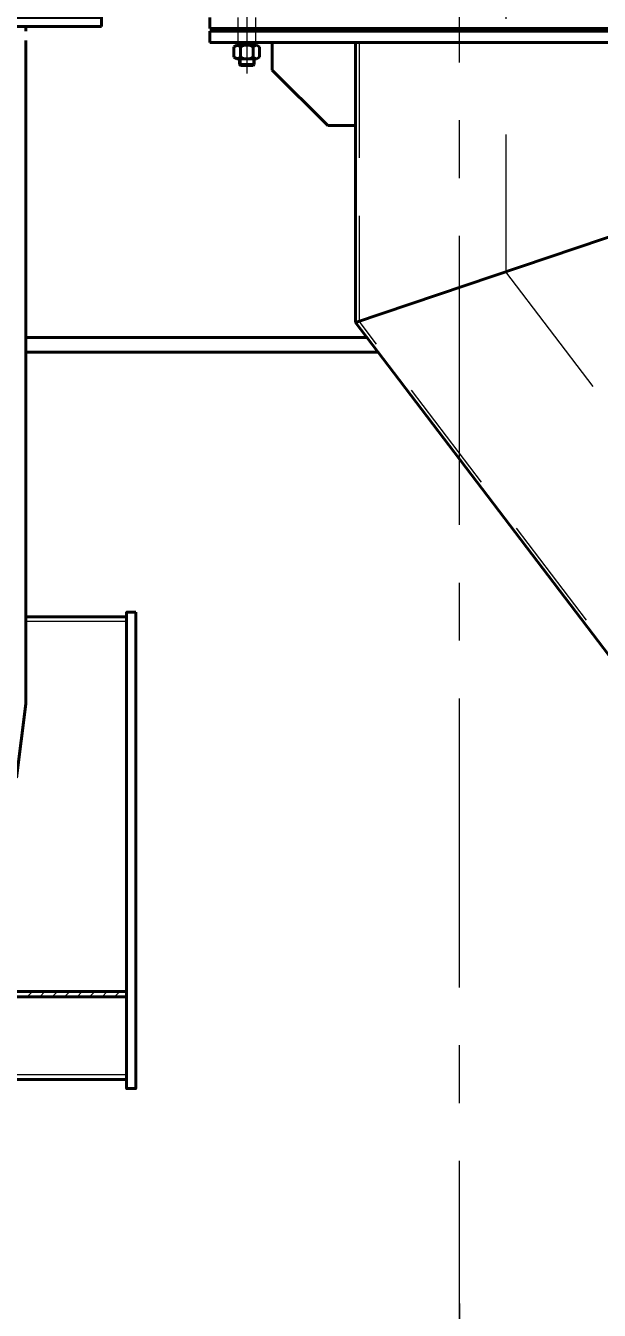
# Model space of a CAD drawing. Header units: millimetres. Extents: x 52110 to 400893, y -153728 to 31997.
# Drawn here: x 185458 to 186078, y -22532 to -21143 of the extents above; entities that cross this region are included whole.
import ezdxf

# ---------------------------------------------------------------- set-up
doc = ezdxf.new("R2010")
doc.units = ezdxf.units.MM
doc.header["$LTSCALE"] = 500
doc.linetypes.add('CENTER', pattern=[2, 1.25, -0.25, 0.25, -0.25])
doc.linetypes.add('DASHED2', pattern=[0.375, 0.25, -0.125])
for name, color, linetype, lineweight in [('BIAOZHU', 3, 'Continuous', 25), ('POU', 4, 'Continuous', 20), ('SHI', 7, 'Continuous', 40), ('XI', 2, 'Continuous', 20), ('XU', 6, 'DASHED2', 20), ('ZHONG', 1, 'CENTER', 20)]:
    doc.layers.add(name, color=color, linetype=linetype, lineweight=lineweight)
doc.layers.add('HAN', color=9, linetype='Continuous')
doc.styles.add('GB', font='gbenor.shx', dxfattribs={"bigfont": 'gbcbig.shx'})
doc.dimstyles.new('ISO-25$0', dxfattribs={"dimscale": 40, "dimtxt": 3.5, "dimasz": 3.5, "dimexe": 1, "dimexo": 0.2, "dimgap": 1.2, "dimtad": 1, "dimtoh": 1, "dimdec": 1, "dimzin": 9, "dimdsep": 46, "dimtxsty": 'GB', "dimcen": 0, "dimclrd": 3, "dimclre": 3, "dimclrt": 256, "dimadec": 0, "dimazin": 2, "dimtfac": 1, "dimtdec": 1, "dimtix": 1, "dimtmove": 0, "dimatfit": 3, "dimldrblk": 'DOTSMALL', "dimfxl": 0, "dimlwd": -1, "dimlwe": 20, "dimarcsym": 0})

# ---------------------------------------------------------------- blocks, each defined once
blk = doc.blocks.new('SFC43')
at = {"layer": 'SHI'}
for p, q in [((178291.2091827061, 91591.32525918068), (178892.2091967158, 91591.32525918068)), ((178892.2091967158, 91591.32525918068), (178892.2091967157, 91586.32525918068)), ((178892.2091967158, 90859.32525918068), (178892.2091967157, 91576.32525918068)), ((179001.209196714, 90953.32525918068), (178892.2091967158, 90953.32525918068)), ((179001.209196714, 90953.32525918068), (178892.2091967158, 90953.32525918068)), ((178892.2091967158, 90859.32525918068), (178882.2091967157, 90779.32525918068)), ((179001.209196714, 90542.73508923693), (178411.3013283076, 90542.73508923693)), ((179001.209196714, 90542.73508923693), (178411.3013283076, 90542.73508923693)), ((179001.209196714, 90548.32525918068), (178416.2091967142, 90548.32525918068)), ((179001.209196714, 90548.32525918068), (178416.2091967142, 90548.32525918068)), ((179001.209196714, 90453.32525918068), (178291.209182706, 90453.32525918068)), ((179001.209196714, 90453.32525918068), (178291.209182706, 90453.32525918068))]:
    blk.add_line(p, q, dxfattribs=at)
blk.add_lwpolyline([(179011.209196714, 90958.32525918068), (179011.209196714, 90443.32525918068), (179001.209196714, 90443.32525918068), (179001.209196714, 90958.32525918068)], close=True, dxfattribs=at)
at = {"layer": 'XI'}
for p, q in [((178893.9202984635, 90542.73508923693), (178899.5104684077, 90548.32525918109)), ((178907.3906826451, 90542.73508923693), (178912.9808525892, 90548.32525918103)), ((178920.8610668267, 90542.73508923693), (178926.4512367708, 90548.32525918097)), ((178934.3314510083, 90542.73508923696), (178939.9216209523, 90548.32525918094)), ((178947.8018351899, 90542.73508923693), (178953.3920051339, 90548.32525918086)), ((178961.2722193715, 90542.73508923693), (178966.8623893154, 90548.32525918083)), ((178974.7426035531, 90542.73508923693), (178980.3327734969, 90548.32525918077)), ((178988.2129877347, 90542.73508923693), (178993.8031576785, 90548.32525918071))]:
    blk.add_line(p, q, dxfattribs=at)
at = {"layer": 'XU'}
for p, q in [((179001.209196714, 90948.32525918068), (178892.2091967158, 90948.32525918068)), ((179001.209196714, 90948.32525918068), (178892.2091967158, 90948.32525918068)), ((179001.209196714, 90458.32525918068), (178291.209182706, 90458.32525918068)), ((179001.209196714, 90458.32525918068), (178291.209182706, 90458.32525918068))]:
    blk.add_line(p, q, dxfattribs=at)
blk = doc.blocks.new('ZC')
at = {"layer": 'HAN'}
for p, q in [((193541.5205856627, 70412.55971780943), (193541.5205856627, 70405.4597178094)), ((193555.3205856627, 70412.55971780943), (193555.3205856627, 70405.4597178094))]:
    blk.add_line(p, q, dxfattribs=at)
at = {"layer": 'SHI'}
for p, q in [((193508.4205856626, 70457.4597178094), (193508.4205856627, 70445.45971780934)), ((193508.4205856626, 70445.45971780934), (194148.4205856627, 70445.4597178094)), ((193508.4205856626, 70442.45971780934), (194148.4205856627, 70442.4597178094)), ((193508.4205856627, 70442.45971780934), (193508.4205856626, 70430.4597178094)), ((193508.4205856626, 70430.4597178094), (194148.4205856627, 70430.4597178094)), ((193538.0282808173, 70427.4597178094), (193534.5641792022, 70425.4597178094)), ((193534.5641792022, 70425.4597178094), (193534.5641792022, 70414.55971780943)), ((193558.8128905081, 70427.4597178094), (193538.0282808173, 70427.4597178094)), ((193541.4923824325, 70425.4597178094), (193541.4923824325, 70414.55971780943)), ((193555.348788893, 70425.4597178094), (193555.348788893, 70414.55971780943)), ((193558.8128905081, 70427.4597178094), (193562.2769921232, 70425.4597178094)), ((193562.2769921232, 70425.4597178094), (193562.2769921232, 70414.55971780943)), ((193575.9205856628, 70430.4597178094), (193575.9205856628, 70400.45971780934)), ((193665.9205856627, 70430.4597178094), (193665.9205856626, 70127.66757750072)), ((193538.0282808173, 70412.55971780943), (193534.5641792022, 70414.55971780943)), ((193558.8128905081, 70412.55971780943), (193538.0282808173, 70412.55971780943)), ((193540.4205856627, 70412.55971780943), (193540.4205856627, 70406.55971780937)), ((193540.4205856627, 70406.55971780937), (193541.5205856627, 70405.4597178094)), ((193556.4205856627, 70406.55971780937), (193540.4205856627, 70406.55971780937)), ((193555.3205856627, 70405.4597178094), (193541.5205856627, 70405.4597178094)), ((193555.3205856627, 70405.4597178094), (193556.4205856627, 70406.55971780937)), ((193556.4205856627, 70412.55971780943), (193556.4205856627, 70406.55971780937)), ((193558.8128905081, 70412.55971780943), (193562.2769921232, 70414.55971780943)), ((193575.9205856628, 70400.45971780934), (193635.9205856628, 70340.45971780934)), ((193665.9205856628, 70340.45971780934), (193635.9205856628, 70340.45971780934)), ((193990.9205856628, 70237.2518581177), (193665.9205856626, 70127.66757750072)), ((194365.9205856628, 69207.66757750016), (193665.9205856626, 70127.66757750072))]:
    blk.add_line(p, q, dxfattribs=at)
for centre, radius, start, end in [((193536.6783169432, 70421.12151179119), 6.480374834121336, 42.02366668959129, 77.97633331150072), ((193548.4205856627, 70414.4597178094), 13.00000000000541, 57.79577249308802, 122.204227506912), ((193560.1628543822, 70421.12151179119), 6.480374834121923, 102.0236666884993, 137.9763333104087), ((193536.6783169432, 70418.89792382764), 6.480374834121923, 282.0236666884992, 317.9763333104087), ((193548.4205856627, 70425.55971780943), 13.00000000000541, 237.795772493088, 302.204227506912), ((193560.1628543822, 70418.89792382764), 6.480374834121336, 222.0236666895913, 257.9763333115008)]:
    blk.add_arc(centre, radius, start, end, dxfattribs=at)
at = {"layer": 'XU'}
for p, q in [((193538.9205856627, 70457.45971780934), (193538.9205856627, 70430.4597178094)), ((193557.9205856627, 70457.45971780934), (193557.9205856627, 70430.4597178094)), ((193669.9205856627, 70430.4597178094), (193669.9205856627, 70129.01630710822)), ((194369.9205856633, 69209.01630710709), (193669.9205856626, 70129.01630710831))]:
    blk.add_line(p, q, dxfattribs=at)
at = {"layer": 'ZHONG'}
for p, q in [((193828.4205856627, 71330.9940820155), (193828.4205856627, 70182.4597178092)), ((193548.4205856627, 70473.4597178094), (193548.4205856627, 70396.62309138622)), ((194528.4205856627, 69262.45971780899), (193828.4205856626, 70182.4597178094))]:
    blk.add_line(p, q, dxfattribs=at)
blk = doc.blocks.new('*D1188')
at = {"layer": 'BIAOZHU', "color": 3, "linetype": 'ByBlock', "lineweight": 20}
for p, q in [((186677.4086293514, -22505.0515656273), (186677.4086293514, -22654.78063447744)), ((185927.4086293512, -22524.67307710231), (185927.4086293512, -22654.78063447744))]:
    blk.add_line(p, q, dxfattribs=at)
at = {"layer": 'BIAOZHU', "color": 3}
blk.add_line((186537.4086293514, -22614.78063447744), (186067.4086293512, -22614.78063447744), dxfattribs=at)
for points in [[(186067.4086293512, -22591.44730114411), (186067.4086293512, -22638.11396781077), (185927.4086293512, -22614.78063447744)], [(186537.4086293514, -22591.44730114411), (186537.4086293514, -22638.11396781077), (186677.4086293514, -22614.78063447744)]]:
    blk.add_solid(points, dxfattribs=at)
at = {"layer": 'Defpoints', "color": 0}
for p in [(186677.4086293514, -22497.0515656273), (185927.4086293512, -22516.67307710231), (185927.4086293512, -22614.78063447744)]:
    blk.add_point(p, dxfattribs=at)
at = {"layer": 'BIAOZHU', "insert": (186302.4086293513, -22496.78063447744), "char_height": 140, "attachment_point": 5, "style": 'GB'}
blk.add_mtext('750', dxfattribs=at)
blk = doc.blocks.new('_DotSmall')
at = {"color": 0, "linetype": 'ByBlock', "const_width": 0.5}
blk.add_lwpolyline([(-0.0625, 0, 1), (0.0625, 0, 1)], format="xyb", close=True, dxfattribs=at)
blk = doc.blocks.new('zl')
at = {"layer": 'SHI'}
blk.add_lwpolyline([(165192.4527637831, 60829.4636644101), (165267.4527637831, 60829.4636644101), (165267.4527637831, 60843.4636644101), (165216.9527637831, 60843.4636644101, -0.4142135623730958), (165196.9527637831, 60863.4636644101), (165196.9527637831, 61245.4636644101, -0.4142135623730958), (165216.9527637831, 61265.4636644101), (165267.4527637831, 61265.4636644101), (165267.4527637831, 61279.4636644101), (165192.4527637831, 61279.4636644101), (165117.4527637831, 61279.4636644101), (165117.4527637831, 61265.4636644101), (165167.9527637831, 61265.4636644101, -0.4142135623730952), (165187.9527637831, 61245.4636644101), (165187.9527637831, 60863.4636644101, -0.4142135623730958), (165167.9527637831, 60843.4636644101), (165117.4527637831, 60843.4636644101), (165117.4527637831, 60829.4636644101)], format="xyb", close=True, dxfattribs=at)
at = {"layer": 'ZHONG'}
blk.add_line((165192.4527637831, 61311.44794256568), (165192.4527637831, 60797.03291673838), dxfattribs=at)
blk = doc.blocks.new('o1')
at = {"layer": 'POU'}
h = blk.add_hatch(dxfattribs=at)
h.set_pattern_fill('CROSS', color=256, scale=6, style=0)
h.set_pattern_definition([(0, (0, -78), (38.09999999999999, 38.09999999999999), [19.05, -57.15000000000001]), (90, (9.524999999999999, -87.525), (-38.09999999999999, 38.09999999999999), [19.05, -57.15000000000001])])
h.paths.add_polyline_path([(174082.5020149304, 69136.95760646253), (174242.5020149304, 69136.95760646253), (174242.5020149304, 69586.95760646215), (174042.5020149304, 69586.95760646215), (174042.5020149304, 69436.95760646215), (174082.5020149304, 69436.95760646215)])
h.paths.add_polyline_path([(175146.5020149304, 69136.95760646253), (175306.5020149304, 69136.95760646253), (175306.5020149304, 69436.95760646215), (175346.5020149304, 69436.95760646215), (175346.5020149304, 69586.95760646215), (175146.5020149304, 69586.95760646215)])
h = blk.add_hatch(dxfattribs=at)
h.set_pattern_fill('GEOL6', color=256, scale=150, style=0, pattern_type=2)
h.set_pattern_definition([(0, (30, 0), (150, 150), [22.5, -60, 22.5, -45]), (0, (82.5, 15), (150, 150), [22.5, -127.5]), (90, (90, 60), (-150, 150), [22.5, -30, 22.5, -75]), (90, (30, 90), (-150, 150), [22.5, -127.5]), (45, (90, 60), (1.665334536937735e-14, 150.0000000028537), [22.5, -104.77922061, 22.5, -62.35281373500001]), (135, (105, 15), (-150.0000000028537, 1.665334536937735e-14), [22.5, -83.56601718, 22.5, -83.56601718]), (225, (90, 135), (-3.33066907387547e-14, -150.0000000028537), [22.5, -189.6320343]), (225, (135, 0), (-3.33066907387547e-14, -150.0000000028537), [22.5, -189.6320343]), (26.5650512, (120, 45), (150.0000000000141, 6.000967223140918e-08), [22.5, -312.91019655]), (63.43494880000001, (135, 75), (6.000967223140918e-08, 150.0000000000141), [22.5, -312.91019655]), (116.5650512, (135, 75), (-6.000972219144529e-08, 150.0000000000141), [22.5, -312.91019655]), (153.4349488, (60, 60), (-150.0000000000141, 6.000968888475455e-08), [22.5, -312.91019655]), (206.5650512, (60, 60), (-150.0000000000141, -6.000964725139113e-08), [22.5, -312.91019655]), (243.4349488, (15, 60), (-6.000963059804576e-08, -150.0000000000141), [22.5, -312.91019655]), (296.5650512, (15, 60), (6.000970553809992e-08, -150.0000000000141), [22.5, -312.91019655]), (333.4349488, (120, 45), (150.0000000000141, -6.00097721514814e-08), [22.5, -312.91019655])])
h.paths.add_polyline_path([(174242.5020149304, 69262.95760646253), (174082.5020149304, 69262.95760646253), (174082.5020149304, 68980.9506276939), (174167.502223841, 68980.95062769392), (174167.502223841, 68380.95062769204), (174242.5020149304, 68380.95062769203)])
h.paths.add_polyline_path([(175306.5020149304, 69262.95760646253), (175146.5020149304, 69262.95760646253), (175146.5020149304, 68380.95062769206), (175221.5018060198, 68380.95062769204), (175221.5018060197, 68980.9506276939), (175306.5020149304, 68980.9506276939)])
at = {"layer": 'SHI'}
for p, q in [((174042.5020149304, 69586.95760646215), (174042.5020149304, 69436.95760646215)), ((174403.502014945, 69586.95760646215), (174042.5020149303, 69586.95760646215)), ((174242.5020149304, 69586.95760646215), (174242.5020149304, 68382.95062769207)), ((174683.5020149307, 69586.95760646214), (175346.5020149304, 69586.95760646215)), ((175146.5020149304, 69586.95760646215), (175146.5020149304, 68382.95062769207)), ((175346.5020149304, 69586.95760646215), (175346.5020149304, 69436.95760646215)), ((174082.5020149304, 69436.95760646215), (174042.5020149304, 69436.95760646215)), ((174082.5020149304, 69436.95760646215), (174082.5020149304, 68980.95760646215)), ((175306.5020149304, 69436.95760646215), (175306.5020149304, 68980.95760646215)), ((175306.5020149304, 69436.95760646215), (175346.5020149304, 69436.95760646215)), ((174082.5020149304, 69136.95760646253), (174242.5020149304, 69136.95760646253)), ((175306.5020149304, 69136.95760646253), (175146.5020149304, 69136.95760646253)), ((174167.502223841, 68980.95760646243), (174004.5022238409, 68980.95760646243)), ((174004.5022238409, 68980.95760646243), (174004.5022238409, 68970.95062769206)), ((174161.5022238409, 68382.95062769206), (174161.502223841, 68980.95760646243)), ((174167.502223841, 68382.95062769206), (174167.502223841, 68980.95760646243)), ((175221.5018060198, 68382.95062769206), (175221.5018060197, 68980.95760646208)), ((175221.5018060197, 68980.95760646208), (175384.5018060198, 68980.95760646208)), ((175227.5018060198, 68382.95062769206), (175227.5018060198, 68980.95760646208)), ((175384.5018060198, 68980.95760646209), (175384.5018060198, 68970.95062769206)), ((174004.5022238409, 68970.95062769204), (174161.5022238409, 68970.95062769206)), ((174091.502223841, 68372.95062769206), (174091.5022238409, 68970.95062769206)), ((175384.5018060198, 68970.95062769204), (175227.5018060198, 68970.95062769206)), ((175297.5018060198, 68372.95062769206), (175297.5018060198, 68970.95062769206)), ((174091.502223841, 68382.95062769204), (174405.5020149307, 68382.95062769206)), ((175297.5018060198, 68382.95062769204), (174683.5020149307, 68382.95062769207)), ((174091.502223841, 68372.95062769204), (174405.5020149307, 68372.95062769206)), ((175297.5018060198, 68372.95062769204), (174683.5020149307, 68372.95062769207))]:
    blk.add_line(p, q, dxfattribs=at)
blk.add_blockref('zl', (8802.04946005781, 7691.486963281961), dxfattribs=at)
at = {"layer": 'SHI', "xscale": -1}
blk.add_blockref('zl', (340586.9545698029, 7691.486963281961), dxfattribs=at)

msp = doc.modelspace()

# ---------------------------------------------------------------- linework, layer by layer
at = {"layer": 'SHI'}
for p, q in [((185458.4086293296, -21480.45828967215), (185827.2406965094, -21480.45828967215)), ((185458.4086293296, -21496.45828967215), (185839.4146095529, -21496.45828967215))]:
    msp.add_line(p, q, dxfattribs=at)
at = {"layer": 'ZHONG', "color": 1, "ltscale": 0.5}
msp.add_line((185927.4086293512, -26683.10472635331), (185927.4086293512, -15167.15797628532), dxfattribs=at)

# ---------------------------------------------------------------- block references
at = {"layer": 'SHI'}
for name, p in [('o1', (10242.90661442035, -89517.40891736418)), ('ZC', (-7851.011956311268, -91591.91800747943)), ('SFC43', (6566.199432613823, -112735.7765700804))]:
    msp.add_blockref(name, p, dxfattribs=at)

# ---------------------------------------------------------------- dimensions: what is measured, and where the dimension line sits
at = {"layer": 'BIAOZHU'}
dim = msp.add_linear_dim(base=(185927.4086293512, -22614.78063447744), p1=(186677.4086293514, -22497.0515656273), p2=(185927.4086293512, -22516.67307710231), dimstyle='ISO-25$0', override={"dimtmove": 1}, dxfattribs=at)
dim.commit()
dim.dimension.update_dxf_attribs({"geometry": '*D1188', "text_midpoint": (186302.4086293513, -22496.78063447744)})

doc.saveas('drawing.dxf')
